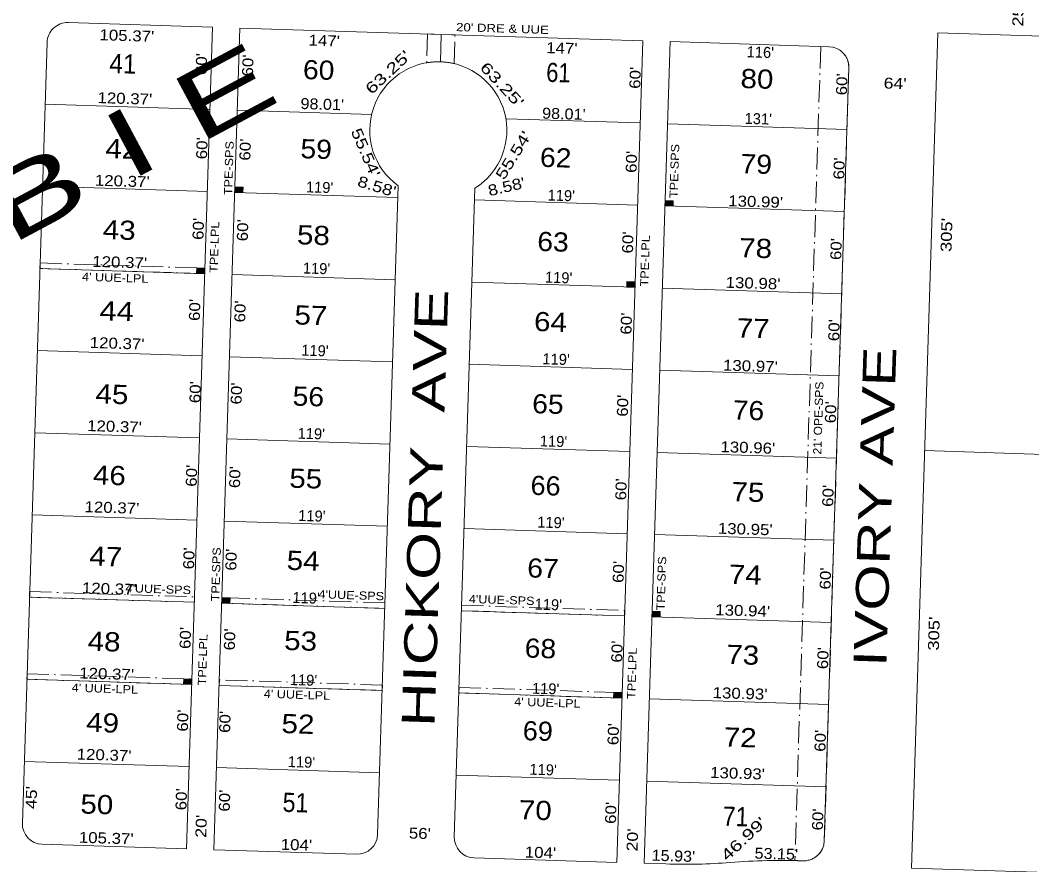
# Model space of a CAD drawing. Extents: x 952049 to 957491, y 7251833 to 7257289.
# Drawn here: x 954120 to 954858, y 7253933 to 7254549 of the extents above; entities that cross this region are included whole.
import ezdxf
from ezdxf.enums import TextEntityAlignment as Align

# ---------------------------------------------------------------- set-up
doc = ezdxf.new("R2010")
doc.units = 0
doc.header["$LTSCALE"] = 3.2
doc.linetypes.add('DOT_DASHED', pattern=[7.7, 5, -1.2, 0.3, -1.2])
for name, color, linetype in [('10', 7, 'Continuous'), ('11', 7, 'Continuous'), ('15', 7, 'Continuous'), ('19', 7, 'Continuous'), ('22', 7, 'Continuous')]:
    doc.layers.add(name, color=color, linetype=linetype)
for name, color, linetype, lineweight in [('21', 7, 'DOT_DASHED', 13), ('6', 7, 'Continuous', 13), ('7', 7, 'Continuous', 13)]:
    doc.layers.add(name, color=color, linetype=linetype, lineweight=lineweight)

msp = doc.modelspace()

# ---------------------------------------------------------------- hatches: boundary and pattern name
at = {"layer": '21'}
for points in [[(954276.61, 7254423.808), (954282.607, 7254423.618), (954282.734, 7254427.616), (954276.737, 7254427.806)], [(954590.453, 7254413.876), (954596.45, 7254413.686), (954596.576, 7254417.684), (954590.579, 7254417.874)], [(954248.725, 7254364.66), (954254.722, 7254364.471), (954254.849, 7254368.469), (954248.852, 7254368.658)], [(954562.568, 7254354.728), (954568.565, 7254354.539), (954568.692, 7254358.537), (954562.695, 7254358.726)], [(954267.121, 7254123.958), (954273.118, 7254123.768), (954273.244, 7254127.766), (954267.247, 7254127.956)], [(954580.964, 7254114.026), (954586.961, 7254113.836), (954587.087, 7254117.834), (954581.09, 7254118.024)], [(954239.236, 7254064.81), (954245.233, 7254064.621), (954245.36, 7254068.619), (954239.363, 7254068.808)], [(954553.079, 7254054.878), (954559.076, 7254054.689), (954559.202, 7254058.687), (954553.205, 7254058.876)]]:
    msp.add_hatch(color=256, dxfattribs=at).paths.add_polyline_path(points)

# ---------------------------------------------------------------- linework, layer by layer
for p, q in [((954417.337, 7254539.414), (954416.673, 7254518.415)), ((954704.196, 7254530.336), (954685.31, 7253936.079)), ((954710.191, 7254530.147), (954704.196, 7254530.336)), ((954706.778, 7253950.445), (954724.709, 7254514.68))]:
    msp.add_line(p, q, dxfattribs=at)
for points in [[(954436.663, 7254517.782), (954437.327, 7254538.782), (954427.332, 7254539.098), (954417.337, 7254539.414)], [(954267.247, 7254127.956), (954267.121, 7254123.958), (954386.061, 7254120.194), (954386.188, 7254124.192), (954386.061, 7254120.194)], [(954386.061, 7254120.194), (954386.188, 7254124.192), (954267.247, 7254127.956)], [(954265.35, 7254067.986), (954265.223, 7254063.988), (954384.164, 7254060.224), (954384.29, 7254064.222), (954384.164, 7254060.224)], [(954384.164, 7254060.224), (954384.29, 7254064.222), (954265.35, 7254067.986)]]:
    msp.add_lwpolyline(points, dxfattribs=at)
for points in [[(954276.61, 7254423.808), (954282.607, 7254423.618), (954282.734, 7254427.616), (954276.737, 7254427.806)], [(954590.453, 7254413.876), (954596.45, 7254413.686), (954596.576, 7254417.684), (954590.579, 7254417.874)], [(954134.412, 7254368.278), (954134.539, 7254372.276), (954254.849, 7254368.469), (954254.722, 7254364.471)], [(954248.725, 7254364.66), (954254.722, 7254364.471), (954254.849, 7254368.469), (954248.852, 7254368.658)], [(954562.568, 7254354.728), (954568.565, 7254354.539), (954568.692, 7254358.537), (954562.695, 7254358.726)], [(954126.821, 7254128.398), (954126.948, 7254132.396), (954247.257, 7254128.589), (954247.131, 7254124.591)], [(954267.121, 7254123.958), (954273.118, 7254123.768), (954273.244, 7254127.766), (954267.247, 7254127.956)], [(954442.033, 7254118.423), (954442.16, 7254122.421), (954561.1, 7254118.657), (954560.974, 7254114.659)], [(954580.964, 7254114.026), (954586.961, 7254113.836), (954587.087, 7254117.834), (954581.09, 7254118.024)], [(954124.923, 7254068.428), (954125.05, 7254072.426), (954245.36, 7254068.619), (954245.233, 7254064.621)], [(954239.236, 7254064.81), (954245.233, 7254064.621), (954245.36, 7254068.619), (954239.363, 7254068.808)], [(954440.135, 7254058.453), (954440.262, 7254062.451), (954559.202, 7254058.687), (954559.076, 7254054.689)], [(954553.079, 7254054.878), (954559.076, 7254054.689), (954559.202, 7254058.687), (954553.205, 7254058.876)]]:
    msp.add_lwpolyline(points, close=True, dxfattribs=at)
for centre, radius, start, end in [((954709.716, 7254515.154), 15, 358.1874, 88.1874), ((954425.118, 7254469.133), 50, 88.1874, 99.72487), ((954425.118, 7254469.133), 50, 76.64993, 88.1874), ((954691.785, 7253950.919), 15, 268.1874, 358.1874), ((954675.964, 7253450.989), 485.18, 88.1874, 88.89621)]:
    msp.add_arc(centre, radius, start, end, dxfattribs=at)
at = {"layer": '6'}
for p, q in [((954139.632, 7254533.195), (954121.602, 7253963.481)), ((954594.249, 7254533.816), (954575.27, 7253934.116)), ((954710.191, 7254530.147), (954594.249, 7254533.816)), ((954706.778, 7253950.445), (954724.709, 7254514.68)), ((954380.842, 7253955.277), (954395.822, 7254428.62)), ((954380.842, 7253955.277), (954395.822, 7254428.62)), ((954451.794, 7254426.848), (954436.814, 7253953.505)), ((954451.794, 7254426.848), (954436.814, 7253953.505)), ((954136.12, 7253948.014), (954241.437, 7253944.681)), ((954575.27, 7253934.116), (954591.192, 7253933.612))]:
    msp.add_line(p, q, dxfattribs=at)
for points in [[(954241.437, 7253944.681), (954260.416, 7254544.38), (954155.098, 7254547.713)], [(954574.259, 7254534.448), (954280.406, 7254543.748), (954261.427, 7253944.048), (954365.375, 7253940.759)], [(954451.332, 7253938.038), (954555.28, 7253934.749), (954574.259, 7254534.448), (954280.406, 7254543.748), (954261.427, 7253944.048), (954365.375, 7253940.759)], [(954451.332, 7253938.038), (954555.28, 7253934.749), (954574.259, 7254534.448)]]:
    msp.add_lwpolyline(points, dxfattribs=at)
msp.add_lwpolyline([(955380.017, 7253911.15), (955399.311, 7254520.845), (954789.616, 7254540.139), (954770.322, 7253930.445)], close=True, dxfattribs=at)
for centre, radius, start, end in [((954154.624, 7254532.721), 15, 88.1874, 178.1874), ((954709.716, 7254515.154), 15, 358.1874, 88.1874), ((954425.118, 7254469.133), 50, 88.1874, 234.12863), ((954425.118, 7254469.133), 50, 88.1874, 234.12863), ((954425.118, 7254469.133), 50, 302.24617, 88.1874), ((954425.118, 7254469.133), 50, 302.24617, 88.1874), ((954136.595, 7253963.006), 15, 178.1874, 268.1874), ((954365.85, 7253955.751), 15, 268.1874, 358.1874), ((954365.85, 7253955.751), 15, 268.1874, 358.1874), ((954451.807, 7253953.031), 15, 178.1874, 268.1874), ((954451.807, 7253953.031), 15, 178.1874, 268.1874), ((954691.785, 7253950.919), 15, 268.1874, 358.1874), ((954675.964, 7253450.989), 485.18, 88.1874, 94.46686), ((954604.798, 7254362.907), 429.51, 268.18467, 274.45714)]:
    msp.add_arc(centre, radius, start, end, dxfattribs=at)
at = {"layer": '7'}
for p, q in [((954427.332, 7254539.098), (954426.7, 7254519.108)), ((954138.208, 7254488.218), (954258.518, 7254484.411)), ((954278.508, 7254483.778), (954376.469, 7254480.678)), ((954572.361, 7254474.479), (954474.4, 7254477.579)), ((954592.351, 7254473.846), (954723.285, 7254469.702)), ((954136.31, 7254428.248), (954256.62, 7254424.441)), ((954276.61, 7254423.808), (954395.551, 7254420.044)), ((954570.463, 7254414.509), (954451.522, 7254418.273)), ((954590.453, 7254413.876), (954721.387, 7254409.732)), ((954134.412, 7254368.278), (954254.722, 7254364.471)), ((954274.712, 7254363.838), (954393.653, 7254360.074)), ((954568.565, 7254354.539), (954449.625, 7254358.303)), ((954588.555, 7254353.906), (954719.49, 7254349.762)), ((954132.515, 7254308.308), (954252.824, 7254304.501)), ((954272.814, 7254303.868), (954391.755, 7254300.104)), ((954566.667, 7254294.569), (954447.727, 7254298.333)), ((954586.657, 7254293.936), (954717.592, 7254289.792)), ((954130.617, 7254248.338), (954250.927, 7254244.531)), ((954270.917, 7254243.898), (954389.857, 7254240.134)), ((954564.769, 7254234.599), (954445.829, 7254238.363)), ((954584.759, 7254233.966), (954715.694, 7254229.822)), ((955389.664, 7254215.997), (954779.969, 7254235.292)), ((954128.719, 7254188.368), (954249.029, 7254184.561)), ((954269.019, 7254183.928), (954387.959, 7254180.164)), ((954562.872, 7254174.629), (954443.931, 7254178.393)), ((954582.862, 7254173.996), (954713.796, 7254169.852)), ((954126.821, 7254128.398), (954247.131, 7254124.591)), ((954267.121, 7254123.958), (954386.061, 7254120.194)), ((954560.974, 7254114.659), (954442.033, 7254118.423)), ((954580.964, 7254114.026), (954711.898, 7254109.882)), ((954124.923, 7254068.428), (954245.233, 7254064.621)), ((954265.223, 7254063.988), (954384.164, 7254060.224)), ((954559.076, 7254054.689), (954440.135, 7254058.453)), ((954579.066, 7254054.056), (954710, 7254049.912)), ((954123.025, 7254008.458), (954243.335, 7254004.651)), ((954263.325, 7254004.018), (954382.266, 7254000.254)), ((954557.178, 7253994.719), (954438.238, 7253998.483)), ((954577.168, 7253994.086), (954708.033, 7253989.945))]:
    msp.add_line(p, q, dxfattribs=at)

# ---------------------------------------------------------------- texts
at = {"layer": '10'}
for s, width, p in [('41', 0.95, (954194.805, 7254510.71)), ('60', 1.1, (954337.646, 7254506.19)), ('61', 0.85, (954512.558, 7254504.267)), ('80', 1.15, (954657.442, 7254499.682)), ('42', 1.15, (954193.996, 7254448.567)), ('59', 1.1, (954335.817, 7254448.417)), ('62', 1.1, (954510.592, 7254442.162)), ('79', 1.1, (954656.952, 7254437.53)), ('43', 1.15, (954192.122, 7254389.351)), ('58', 1.15, (954333.83, 7254385.589)), ('63', 1.1, (954508.65, 7254380.779)), ('78', 1.15, (954656.484, 7254376.101)), ('44', 1.2, (954190.247, 7254330.135)), ('57', 1.15, (954331.979, 7254327.095)), ('64', 1.15, (954506.799, 7254322.285)), ('77', 1.15, (954654.632, 7254317.607)), ('45', 1.15, (954186.788, 7254269.523)), ('56', 1.1, (954330.103, 7254267.879)), ('65', 1.1, (954504.902, 7254262.346)), ('76', 1.1, (954651.262, 7254257.714)), ('46', 1.15, (954184.914, 7254210.306)), ('55', 1.15, (954328.208, 7254207.94)), ('66', 1.05, (954503.209, 7254202.762)), ('75', 1.15, (954650.851, 7254198.091)), ('47', 1.15, (954182.27, 7254151.114)), ('54', 1.15, (954326.311, 7254148.002)), ('67', 1.1, (954501.301, 7254142.463)), ('74', 1.15, (954648.942, 7254137.791)), ('48', 1.15, (954181.075, 7254088.985)), ('53', 1.15, (954324.46, 7254089.508)), ('68', 1.1, (954499.45, 7254083.969)), ('73', 1.15, (954647.091, 7254079.297)), ('49', 1.15, (954179.971, 7254029.744)), ('52', 1.15, (954322.54, 7254028.846)), ('69', 1.05, (954497.542, 7254023.669)), ('72', 1.15, (954645.183, 7254018.997)), ('50', 1.15, (954175.771, 7253970.119)), ('51', 0.9, (954320.722, 7253971.436)), ('70', 1.15, (954495.714, 7253965.898)), ('71', 0.9, (954641.88, 7253961.273))]:
    msp.add_text(s, height=14, rotation=358.187, dxfattribs=dict(at, width=width)).set_placement(p, align=Align.CENTER)
at = {"layer": '11'}
for s, rotation, width, p in [("25'", 88.187, 1.2, (954852.148, 7254553.177)), ("105.37'", 358.187, 1.15, (954197.768, 7254534.266)), ("147'", 358.187, 1.15, (954341.795, 7254530.615)), ("147'", 358.187, 1.15, (954515.15, 7254525.129)), ("63.25'", 43.187, 1.4, (954391.135, 7254508.603)), ("60'", 88.187, 1.15, (954256.222, 7254517.341)), ("60'", 88.187, 1.15, (954290.104, 7254516.269)), ("63.25'", 313.187, 1.4, (954468.741, 7254499.68)), ("60'", 88.187, 1.15, (954572.707, 7254507.326)), ("60'", 88.187, 1.15, (954723.5, 7254502.554)), ("64'", 358.187, 1.2, (954758.361, 7254499.399)), ("120.37'", 358.187, 1.15, (954196.316, 7254488.38)), ("98.01'", 358.187, 1.1, (954340.326, 7254484.192)), ("98.01'", 358.187, 1.1, (954516.619, 7254477.168)), ("55.54'", 293.187, 1.3, (954368.511, 7254451.289)), ("55.54'", 58.187, 1.35, (954483.372, 7254448.821)), ("60'", 88.187, 1.15, (954256.589, 7254455.886)), ("60'", 88.187, 1.15, (954288.161, 7254454.887)), ("60'", 88.187, 1.15, (954569.995, 7254445.968)), ("60'", 88.187, 1.15, (954721.557, 7254441.171)), ("120.37'", 358.187, 1.15, (954194.408, 7254428.089)), ("8.58'", 343.187, 1.25, (954379.149, 7254424.356)), ("8.58'", 13.187, 1.2, (954475.8, 7254424.112)), ("130.99'", 358.187, 1.15, (954656.541, 7254413.103)), ("60'", 88.187, 1.15, (954253.957, 7254397.052)), ("60'", 88.187, 1.15, (954286.298, 7254396.028)), ("305'", 88.187, 1.25, (954799.934, 7254392.629)), ("60'", 88.187, 1.15, (954567.362, 7254387.134)), ("60'", 88.187, 1.15, (954719.326, 7254382.325)), ("120.37'", 358.187, 1.15, (954192.534, 7254368.873)), ("130.98'", 358.187, 1.15, (954654.658, 7254353.582)), ("60'", 88.187, 1.15, (954251.312, 7254337.864)), ("60'", 88.187, 1.15, (954284.425, 7254336.816)), ("60'", 88.187, 1.15, (954566.258, 7254327.897)), ("60'", 88.187, 1.15, (954717.821, 7254323.101)), ("120.37'", 358.187, 1.15, (954190.66, 7254309.657)), ("120.37'", 358.187, 1.15, (954190.66, 7254309.657)), ("130.97'", 358.187, 1.15, (954652.744, 7254293.132)), ("60'", 88.187, 1.15, (954251.726, 7254277.852)), ("60'", 88.187, 1.15, (954281.758, 7254276.901)), ("60'", 88.187, 1.15, (954563.591, 7254267.982)), ("60'", 88.187, 1.15, (954715.37, 7254263.179)), ("120.37'", 358.187, 1.15, (954188.74, 7254248.996)), ("130.96'", 358.187, 1.15, (954650.86, 7254233.61)), ("60'", 88.187, 1.15, (954249.025, 7254216.865)), ("60'", 88.187, 1.15, (954280.597, 7254215.866)), ("60'", 88.187, 1.15, (954562.431, 7254206.947)), ("60'", 88.187, 1.15, (954713.439, 7254202.168)), ("120.37'", 358.187, 1.15, (954186.866, 7254189.78)), ("130.95'", 358.187, 1.15, (954648.978, 7254174.09)), ("60'", 88.187, 1.15, (954247.117, 7254156.57)), ("60'", 88.187, 1.15, (954277.919, 7254155.595)), ("60'", 88.187, 1.15, (954560.523, 7254146.652)), ("60'", 88.187, 1.15, (954711.531, 7254141.873)), ("120.37'", 358.187, 1.15, (954184.992, 7254130.563)), ("130.94'", 358.187, 1.15, (954647.093, 7254114.569)), ("305'", 88.187, 1.25, (954790.726, 7254101.664)), ("60'", 88.187, 1.15, (954244.507, 7254098.445)), ("60'", 88.187, 1.15, (954276.849, 7254097.422)), ("60'", 88.187, 1.15, (954559.452, 7254088.478)), ("60'", 88.187, 1.15, (954709.691, 7254083.724)), ("120.37'", 358.187, 1.15, (954183.027, 7254068.459)), ("130.93'", 358.187, 1.15, (954645.181, 7254054.118)), ("60'", 88.187, 1.15, (954242.599, 7254038.147)), ("60'", 88.187, 1.15, (954273.4, 7254037.172)), ("60'", 88.187, 1.15, (954556.774, 7254028.204)), ("60'", 88.187, 1.15, (954707.783, 7254023.425)), ("120.37'", 358.187, 1.15, (954181.152, 7254009.241)), ("130.93'", 358.187, 1.15, (954643.337, 7253995.835)), ("45'", 88.187, 1.2, (954132.138, 7253982.005)), ("60'", 88.187, 1.15, (954241.552, 7253980.71)), ("60'", 88.187, 1.15, (954273.123, 7253979.711)), ("60'", 88.187, 1.15, (954554.957, 7253970.792)), ("60'", 88.187, 1.15, (954705.966, 7253966.013)), ("20'", 88.187, 1.2, (954256.029, 7253961.03)), ("46.99'", 43.187, 1.4, (954650.578, 7253949.089)), ("56'", 358.187, 1.15, (954411.548, 7253951.981)), ("20'", 88.187, 1.2, (954570.718, 7253951.071)), ("105.37'", 358.187, 1.15, (954182.701, 7253948.541)), ("104'", 358.187, 1.15, (954321.477, 7253943.646)), ("104'", 358.187, 1.15, (954499.556, 7253938.01)), ("15.93'", 358.187, 1.1, (954596.562, 7253935.564)), ("53.15'", 358.187, 1.1, (954671.661, 7253937.068))]:
    msp.add_text(s, height=8, rotation=rotation, dxfattribs=dict(at, width=width)).set_placement(p, align=Align.CENTER)
for s, p in [("116'", (954659.99, 7254522.133)), ("131'", (954658.454, 7254473.554)), ("119'", (954338.405, 7254423.531)), ("119'", (954514.732, 7254417.591)), ("119'", (954336.146, 7254364.328)), ("119'", (954512.835, 7254357.652)), ("119'", (954335.02, 7254304.364)), ("119'", (954510.95, 7254298.073)), ("119'", (954332.329, 7254243.728)), ("119'", (954509.053, 7254238.134)), ("119'", (954332.743, 7254183.716)), ("119'", (954507.179, 7254178.918)), ("119'", (954328.536, 7254123.851)), ("119'", (954505.282, 7254118.98)), ("119'", (954326.639, 7254063.912)), ("119'", (954503.339, 7254057.597)), ("119'", (954325.13, 7254004.063)), ("119'", (954501.469, 7253998.482))]:
    msp.add_text(s, height=8, rotation=358.187, dxfattribs=at).set_placement(p, align=Align.CENTER)
at = {"layer": '15', "width": 1.55}
msp.add_text('R O B B I E', height=50, rotation=28.187, dxfattribs=at).set_placement((954075.168, 7254364.801), align=Align.CENTER)
at = {"layer": '19'}
for s, width, p in [('HICKORY  AVE', 1.4, (954427.378, 7254193.044)), ('IVORY AVE', 1.35, (954755.706, 7254193.944))]:
    msp.add_text(s, height=24, rotation=88.187, dxfattribs=dict(at, width=width)).set_placement(p, align=Align.CENTER)
at = {"layer": '22'}
for s, rotation, width, p in [("20' DRE & UUE", 358.187, 1.2, (954471.841, 7254540.473)), ('TPE-SPS', 88.187, 1.15, (954275.268, 7254441.414)), ('TPE-SPS', 88.187, 1.15, (954600.369, 7254439.295)), ('TPE-LPL', 88.187, 1.15, (954264.732, 7254383.662)), ('TPE-LPL', 88.187, 1.15, (954578.939, 7254373.718)), ("4' UUE-LPL", 358.187, 1.15, (954189.286, 7254358.538)), ("21' OPE-SPS", 88.187, 1.1, (954705.42, 7254258.965)), ('TPE-SPS', 88.187, 1.15, (954265.885, 7254144.927)), ('TPE-SPS', 88.187, 1.15, (954590.843, 7254138.274)), ("4'UUE-SPS", 358.187, 1.15, (954220.656, 7254131.285)), ("4'UUE-SPS", 358.187, 1.15, (954361.533, 7254126.827)), ("4'UUE-SPS", 358.187, 1.15, (954471.286, 7254123.353)), ('TPE-LPL', 88.187, 1.15, (954256.172, 7254082.611)), ('TPE-LPL', 88.187, 1.15, (954569.413, 7254072.698)), ("4' UUE-LPL", 358.187, 1.15, (954181.73, 7254058.627)), ("4' UUE-LPL", 358.187, 1.15, (954321.92, 7254054.19)), ("4' UUE-LPL", 358.187, 1.15, (954504.65, 7254048.407))]:
    msp.add_text(s, height=6, rotation=rotation, dxfattribs=dict(at, width=width)).set_placement(p, align=Align.CENTER)

doc.saveas('drawing.dxf')
